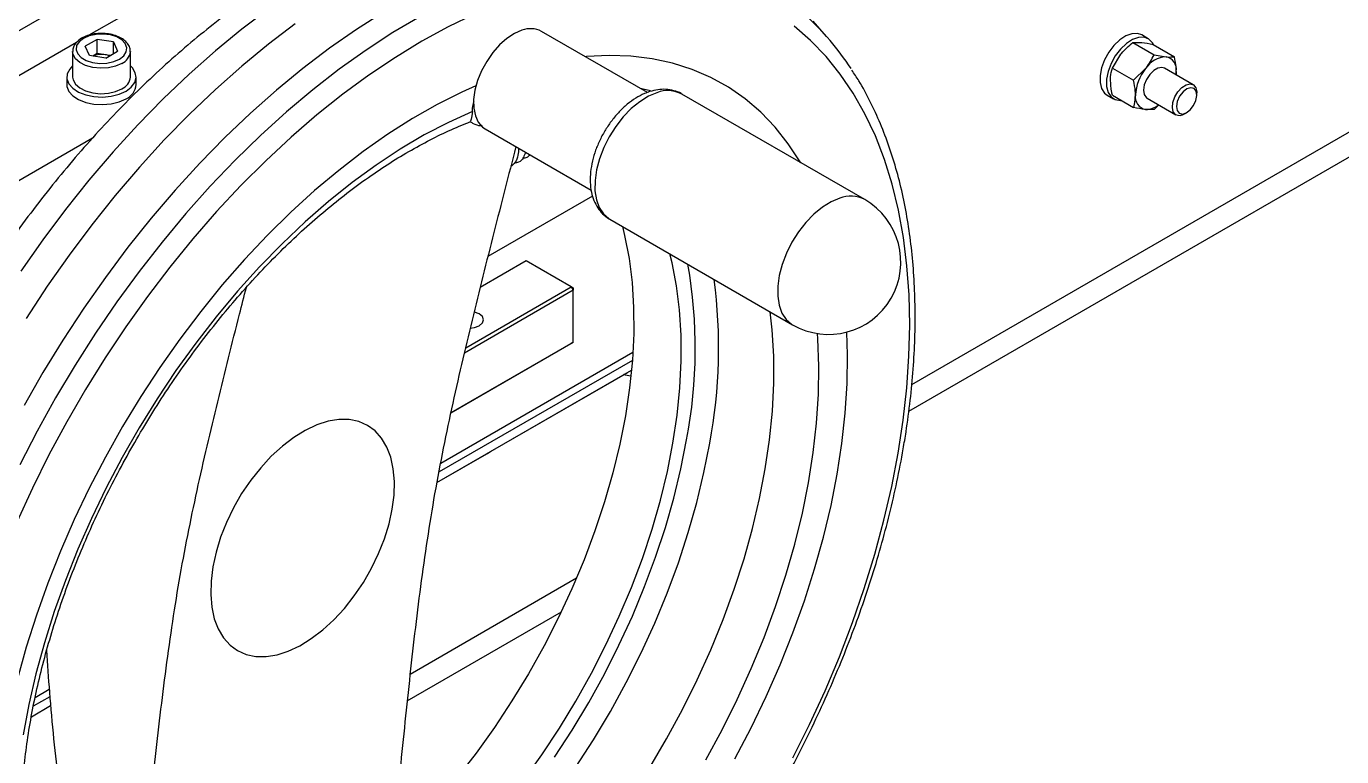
# Model space of a CAD drawing. Header units: metres. Extents: x 0 to 21025, y 0 to 14850.
# Drawn here: x 12759.1 to 12986.8, y 4372.4 to 4498.8 of the extents above; entities that cross this region are included whole.
import ezdxf

# ---------------------------------------------------------------- set-up
doc = ezdxf.new("R2010")
doc.units = ezdxf.units.M
doc.header["$LTSCALE"] = 25
doc.layers.add('SL4', color=4, linetype='Continuous')

msp = doc.modelspace()

# ---------------------------------------------------------------- linework, layer by layer
at = {"layer": 'SL4'}
for p, q in [((12912.383, 4436.792), (13270.748, 4643.671)), ((12911.876, 4432.181), (13270.748, 4639.354)), ((12848.877, 4550.579), (12679.229, 4452.643)), ((12831.397, 4532.711), (12769.927, 4497.225)), ((12897.634, 4497.025), (12895.309, 4499.651)), ((12767.757, 4495.972), (12706.287, 4460.486)), ((12771.344, 4496.511), (12769.294, 4495.328)), ((12774.143, 4496.078), (12771.344, 4496.511)), ((12771.344, 4494.061), (12771.344, 4496.511)), ((12774.143, 4496.078), (12774.893, 4494.462)), ((12774.143, 4494.028), (12774.143, 4496.078)), ((12866.61, 4487.321), (12848.275, 4497.905)), ((12950.649, 4495.956), (12952.101, 4495.981)), ((12950.649, 4495.956), (12954.331, 4493.831)), ((12953.333, 4496.621), (12952.201, 4497.274)), ((12767.094, 4494.405), (12767.094, 4489.995)), ((12770.044, 4493.711), (12769.294, 4495.328)), ((12772.844, 4493.278), (12770.044, 4493.711)), ((12771.344, 4494.061), (12770.591, 4493.627)), ((12772.743, 4493.845), (12771.344, 4494.061)), ((12773.596, 4493.713), (12772.743, 4493.845)), ((12772.844, 4493.278), (12774.893, 4494.462)), ((12777.094, 4494.405), (12777.092, 4494.331)), ((12777.094, 4489.995), (12777.094, 4494.405)), ((12947.113, 4491.558), (12948.565, 4493.94)), ((12954.184, 4495.64), (12957.866, 4493.515)), ((12954.331, 4493.831), (12956.414, 4493.491)), ((12947.113, 4491.558), (12950.795, 4489.433)), ((12950.795, 4489.433), (12952.879, 4491.45)), ((12961.121, 4488.661), (12956.146, 4491.533)), ((12766.094, 4489.995), (12766.094, 4488.689)), ((12778.094, 4488.689), (12778.094, 4489.995)), ((12958.118, 4490.394), (12958.182, 4490.975)), ((12904.239, 4468.774), (12872.595, 4487.041)), ((12946.202, 4486.881), (12947.333, 4486.228)), ((12947.113, 4486.844), (12950.795, 4484.719)), ((12961.742, 4486.879), (12961.742, 4487.287)), ((12954.331, 4484.402), (12952.879, 4484.378)), ((12953.147, 4486.336), (12958.121, 4483.465)), ((12955.148, 4485.181), (12954.331, 4484.402)), ((12959.621, 4483.613), (12959.975, 4483.817)), ((12838.526, 4481.017), (12856.877, 4470.424)), ((12770.557, 4479.44), (12676.977, 4425.417)), ((12857.124, 4469.388), (12838.993, 4458.921)), ((12860.096, 4465.39), (12891.74, 4447.122)), ((12845.633, 4458.183), (12837.665, 4453.583)), ((12853.411, 4453.693), (12845.633, 4458.183)), ((12853.765, 4453.081), (12834.929, 4442.207)), ((12835.148, 4443.15), (12853.411, 4453.693)), ((12853.411, 4453.693), (12853.765, 4453.081)), ((12853.765, 4453.489), (12853.411, 4453.693)), ((12853.765, 4453.489), (12853.765, 4453.081)), ((12853.765, 4444.099), (12853.765, 4453.081)), ((12832.551, 4431.853), (12853.765, 4444.099)), ((12853.411, 4443.895), (12832.551, 4431.852)), ((12853.765, 4444.099), (12853.411, 4443.895)), ((12864.103, 4442.311), (12830.828, 4423.102)), ((12830.181, 4419.819), (12863.868, 4439.266)), ((12864.011, 4440.958), (12830.539, 4421.635)), ((12839.44, 4425.16), (12863.209, 4438.881)), ((12830.18, 4419.814), (12838.807, 4424.794)), ((12825.534, 4386.655), (12854.358, 4403.294)), ((12825.029, 4382.046), (12851.713, 4397.45)), ((12763.143, 4382.728), (12760.282, 4381.076)), ((12763.042, 4383.97), (12760.606, 4382.564)), ((12759.963, 4379.279), (12763.283, 4381.195)), ((12759.964, 4379.283), (12763.283, 4381.199))]:
    msp.add_line(p, q, dxfattribs=at)
at = {"layer": 'SL4', "flags": 128}
for points in [[(12836.705, 4500.873), (12832.137, 4498.675), (12827.555, 4496.183), (12822.973, 4493.403), (12818.404, 4490.345), (12813.862, 4487.018), (12809.359, 4483.43), (12804.909, 4479.593), (12800.525, 4475.517), (12796.22, 4471.216), (12792.006, 4466.7), (12787.896, 4461.984), (12783.902, 4457.082), (12780.036, 4452.007), (12776.308, 4446.775), (12772.731, 4441.401), (12769.314, 4435.901), (12766.067, 4430.29), (12763, 4424.587), (12760.122, 4418.806), (12757.442, 4412.965)], [(12827.208, 4500.428), (12822.547, 4497.684), (12817.895, 4494.657), (12813.265, 4491.355), (12808.671, 4487.787), (12804.126, 4483.964), (12799.644, 4479.898), (12795.237, 4475.599), (12790.918, 4471.08), (12786.699, 4466.355), (12782.593, 4461.436), (12778.611, 4456.338), (12774.765, 4451.076), (12771.066, 4445.664), (12767.524, 4440.119), (12764.15, 4434.457), (12760.954, 4428.693), (12757.945, 4422.844)], [(12801.066, 4501.815), (12796.416, 4498.296), (12791.811, 4494.518), (12787.265, 4490.492), (12782.789, 4486.229), (12778.397, 4481.742), (12774.101, 4477.044), (12769.913, 4472.147), (12765.846, 4467.066), (12761.911, 4461.814), (12758.118, 4456.408)], [(12820.885, 4501.144), (12816.225, 4498.196), (12811.584, 4494.974), (12806.975, 4491.485), (12802.41, 4487.74), (12797.903, 4483.749), (12793.466, 4479.523), (12789.113, 4475.076), (12784.854, 4470.418), (12780.703, 4465.564), (12776.671, 4460.527), (12772.77, 4455.322), (12769.011, 4449.962), (12765.403, 4444.464), (12761.959, 4438.844), (12758.686, 4433.115)], [(12805.63, 4499.181), (12800.98, 4495.661), (12796.375, 4491.883), (12791.828, 4487.857), (12787.352, 4483.595), (12782.96, 4479.108), (12778.664, 4474.409), (12774.477, 4469.513), (12770.41, 4464.431), (12766.474, 4459.18), (12762.681, 4453.774), (12759.042, 4448.227)], [(12844.894, 4498.096), (12843.594, 4497.531), (12842.286, 4496.675), (12841.018, 4495.557), (12839.837, 4494.22), (12838.784, 4492.71), (12837.899, 4491.083), (12837.212, 4489.398), (12836.749, 4487.714), (12836.526, 4486.094), (12836.551, 4484.596), (12836.825, 4483.273), (12837.335, 4482.174), (12838.066, 4481.339), (12838.526, 4481.017)], [(12910.026, 4424.886), (12910.898, 4430.586), (12911.525, 4436.191), (12911.905, 4441.685), (12912.037, 4447.052), (12911.921, 4452.276), (12911.557, 4457.342), (12910.946, 4462.235), (12910.09, 4466.941), (12908.992, 4471.445), (12907.655, 4475.736), (12906.082, 4479.799), (12904.278, 4483.623), (12902.248, 4487.198), (12900, 4490.512), (12897.538, 4493.555), (12894.871, 4496.32), (12892.005, 4498.797)], [(12775.205, 4493.098), (12775.956, 4493.677), (12776.393, 4494.355), (12776.483, 4495.076), (12776.216, 4495.782), (12775.616, 4496.417), (12774.731, 4496.928), (12773.631, 4497.274), (12772.408, 4497.428), (12771.158, 4497.377), (12769.985, 4497.124), (12768.982, 4496.691), (12768.232, 4496.112), (12767.794, 4495.435), (12767.705, 4494.713), (12767.971, 4494.007), (12768.571, 4493.372), (12769.457, 4492.861), (12770.556, 4492.515), (12771.78, 4492.361), (12773.029, 4492.413), (12774.202, 4492.665), (12775.205, 4493.098)], [(12952.201, 4497.274), (12951.475, 4497.527), (12950.513, 4497.494), (12949.468, 4497.121), (12948.407, 4496.431), (12947.395, 4495.468), (12946.497, 4494.291), (12945.769, 4492.976), (12945.257, 4491.604), (12944.992, 4490.262), (12944.992, 4489.034), (12945.257, 4487.997), (12945.769, 4487.216), (12946.202, 4486.881)], [(12954.228, 4495.615), (12954.051, 4495.931), (12953.426, 4496.564), (12952.606, 4496.873), (12951.644, 4496.841), (12950.599, 4496.468), (12949.538, 4495.778), (12948.527, 4494.815), (12947.629, 4493.638), (12946.901, 4492.323), (12946.388, 4490.951), (12946.124, 4489.609), (12946.124, 4488.381), (12946.388, 4487.344), (12946.901, 4486.563), (12947.629, 4486.088), (12948.527, 4485.949), (12948.652, 4485.956)], [(12775.629, 4492.364), (12774.544, 4491.889), (12773.278, 4491.6), (12771.923, 4491.52), (12770.581, 4491.653), (12769.351, 4491.991), (12768.325, 4492.508), (12767.578, 4493.165), (12767.166, 4493.914), (12767.094, 4494.417)], [(12893.181, 4475.157), (12893.082, 4475.323), (12891.009, 4478.462), (12888.722, 4481.331), (12886.228, 4483.92), (12883.536, 4486.221), (12880.655, 4488.226), (12877.594, 4489.928), (12874.364, 4491.321), (12870.976, 4492.401), (12867.441, 4493.164), (12863.77, 4493.607), (12859.978, 4493.73), (12856.075, 4493.531), (12855.884, 4493.513)], [(12767.094, 4491.91), (12766.587, 4491.371), (12766.168, 4490.537), (12766.12, 4489.669), (12766.448, 4488.822), (12767.131, 4488.048), (12768.126, 4487.397), (12769.37, 4486.909), (12770.785, 4486.615), (12772.282, 4486.533), (12773.768, 4486.669), (12775.148, 4487.014), (12776.336, 4487.546)], [(12776.336, 4487.546), (12777.258, 4488.232), (12777.855, 4489.029), (12778.091, 4489.887), (12777.949, 4490.751), (12777.44, 4491.568), (12777.094, 4491.91)], [(12956.146, 4491.533), (12955.707, 4491.668), (12955.015, 4491.559), (12954.278, 4491.134), (12953.586, 4490.444), (12953.021, 4489.571), (12952.653, 4488.621), (12952.525, 4487.71), (12952.653, 4486.946), (12953.021, 4486.422), (12953.147, 4486.336)], [(12767.094, 4489.995), (12767.166, 4489.505), (12767.578, 4488.756), (12768.325, 4488.098), (12769.351, 4487.582), (12770.581, 4487.244), (12771.923, 4487.111), (12773.278, 4487.191), (12774.544, 4487.479), (12775.629, 4487.954)], [(12958.182, 4490.975), (12958.152, 4490.425), (12958.146, 4490.378)], [(12836.923, 4488.45), (12834.511, 4487.373), (12830.232, 4485.236), (12825.943, 4482.806), (12821.66, 4480.091), (12817.396, 4477.101), (12813.165, 4473.845), (12808.983, 4470.335), (12804.862, 4466.583), (12800.818, 4462.601), (12796.863, 4458.402), (12793.011, 4454), (12789.276, 4449.411), (12785.668, 4444.65), (12782.202, 4439.733), (12778.888, 4434.677), (12775.737, 4429.498), (12772.76, 4424.215), (12769.968, 4418.844), (12767.369, 4413.404), (12764.973, 4407.913), (12762.787, 4402.391), (12760.819, 4396.854), (12759.076, 4391.323), (12757.562, 4385.816)], [(12766.094, 4488.689), (12766.12, 4488.363), (12766.448, 4487.516), (12767.131, 4486.742), (12768.126, 4486.091), (12769.37, 4485.603), (12770.785, 4485.309), (12772.282, 4485.227), (12773.768, 4485.363), (12775.148, 4485.707), (12776.336, 4486.24)], [(12868.261, 4487.285), (12866.775, 4486.658), (12865.277, 4485.73), (12863.81, 4484.529), (12862.415, 4483.088), (12861.134, 4481.45), (12860.003, 4479.661), (12859.054, 4477.773), (12858.314, 4475.84), (12857.806, 4473.918), (12857.544, 4472.062), (12857.535, 4470.325), (12857.779, 4468.758), (12858.27, 4467.406), (12858.993, 4466.307), (12859.927, 4465.493), (12860.096, 4465.39)], [(12867.121, 4487.622), (12865.875, 4487.906), (12865.446, 4487.993)], [(12958.068, 4483.498), (12957.667, 4483.981), (12957.502, 4484.715), (12957.593, 4485.611), (12957.928, 4486.562), (12958.468, 4487.453), (12959.146, 4488.176), (12959.882, 4488.645), (12960.586, 4488.801), (12961.174, 4488.628), (12961.575, 4488.145), (12961.739, 4487.411), (12961.742, 4487.287)], [(12958.68, 4483.721), (12959.239, 4483.578), (12959.91, 4483.782), (12960.591, 4484.302), (12961.178, 4485.059), (12961.582, 4485.938), (12961.741, 4486.805), (12961.631, 4487.527), (12961.269, 4487.996), (12960.71, 4488.139), (12960.038, 4487.936), (12959.358, 4487.415), (12958.771, 4486.658), (12958.367, 4485.78), (12958.208, 4484.913), (12958.318, 4484.19), (12958.68, 4483.721)], [(12836.317, 4484.023), (12832.16, 4482.149), (12827.984, 4479.975), (12823.803, 4477.508), (12819.632, 4474.757), (12815.486, 4471.732), (12811.381, 4468.445), (12807.331, 4464.906), (12803.351, 4461.13), (12799.454, 4457.128), (12795.656, 4452.917), (12791.969, 4448.51), (12788.407, 4443.924), (12784.984, 4439.176), (12781.71, 4434.282), (12778.599, 4429.26), (12775.66, 4424.128), (12772.906, 4418.905), (12770.345, 4413.61), (12767.987, 4408.261), (12765.841, 4402.878), (12763.914, 4397.48), (12762.213, 4392.087), (12760.745, 4386.719), (12759.514, 4381.393), (12758.525, 4376.131)], [(12899.904, 4469.018), (12898.419, 4468.391), (12896.92, 4467.463), (12895.453, 4466.262), (12894.058, 4464.821), (12892.777, 4463.183), (12891.646, 4461.394), (12890.697, 4459.506), (12889.957, 4457.573), (12889.449, 4455.651), (12889.187, 4453.795), (12889.178, 4452.058), (12889.422, 4450.491), (12889.913, 4449.139), (12890.636, 4448.04), (12891.57, 4447.226), (12891.74, 4447.122)], [(12862.28, 4464.129), (12862.663, 4462.563), (12863.428, 4458.588), (12863.947, 4454.425), (12864.218, 4450.088), (12864.24, 4445.597), (12864.012, 4440.97), (12863.536, 4436.225), (12862.813, 4431.382), (12861.846, 4426.461), (12860.64, 4421.482), (12859.199, 4416.465), (12857.53, 4411.432), (12855.638, 4406.401), (12853.532, 4401.395), (12851.221, 4396.433), (12848.714, 4391.536), (12846.02, 4386.724), (12843.152, 4382.017), (12840.121, 4377.434), (12836.939, 4372.993), (12833.619, 4368.713)], [(12845.157, 4368.249), (12848.339, 4372.689), (12851.37, 4377.273), (12854.239, 4381.98), (12856.932, 4386.792), (12859.439, 4391.689), (12861.751, 4396.651), (12863.857, 4401.657), (12865.748, 4406.687), (12867.418, 4411.721), (12868.859, 4416.738), (12870.065, 4421.717), (12871.031, 4426.638), (12871.754, 4431.481), (12872.23, 4436.225), (12872.458, 4440.853), (12872.436, 4445.344), (12872.166, 4449.68), (12871.646, 4453.844), (12870.881, 4457.818), (12870.498, 4459.385)], [(12837.501, 4446.958), (12838.043, 4447.426), (12838.233, 4447.978), (12838.043, 4448.531), (12837.501, 4448.999), (12836.69, 4449.312), (12836.607, 4449.331)], [(12867.009, 4370.51), (12869.932, 4375.471), (12872.675, 4380.53), (12875.227, 4385.667), (12877.578, 4390.863), (12879.719, 4396.099), (12881.643, 4401.354), (12883.341, 4406.608), (12884.808, 4411.841), (12886.037, 4417.033), (12887.024, 4422.165), (12887.765, 4427.217), (12888.258, 4432.169), (12888.501, 4437.003), (12888.492, 4441.7), (12888.231, 4446.242), (12887.897, 4449.34)], [(12835.936, 4446.54), (12836.69, 4446.645), (12837.501, 4446.958)], [(12881.754, 4371.974), (12884.566, 4377.337), (12887.185, 4382.77), (12889.603, 4388.256), (12891.81, 4393.777), (12893.801, 4399.312), (12895.568, 4404.845), (12897.105, 4410.356), (12898.407, 4415.826), (12899.47, 4421.237), (12900.29, 4426.572), (12900.864, 4431.811), (12901.191, 4436.938), (12901.269, 4441.934), (12901.151, 4445.854)], [(12876.739, 4371.803), (12879.553, 4376.999), (12882.178, 4382.273), (12884.602, 4387.607), (12886.817, 4392.981), (12888.815, 4398.376), (12890.589, 4403.773), (12892.133, 4409.151), (12893.441, 4414.493), (12894.509, 4419.778), (12895.332, 4424.987), (12895.907, 4430.101), (12896.233, 4435.103), (12896.308, 4439.974), (12896.131, 4444.697), (12896.068, 4445.597)], [(12863.209, 4438.881), (12863.209, 4438.881), (12863.3, 4438.938)], [(12822.432, 4415.191), (12822.741, 4417.649), (12822.801, 4419.99), (12822.61, 4422.176), (12822.172, 4424.173), (12821.492, 4425.951), (12820.582, 4427.48), (12819.457, 4428.736), (12818.133, 4429.701), (12816.633, 4430.358), (12814.978, 4430.697), (12813.197, 4430.713), (12811.316, 4430.405), (12809.365, 4429.779), (12807.376, 4428.844), (12805.379, 4427.616), (12803.406, 4426.112), (12801.488, 4424.358), (12799.656, 4422.381), (12797.938, 4420.212), (12796.361, 4417.885), (12794.95, 4415.436), (12793.728, 4412.906), (12792.713, 4410.332), (12791.923, 4407.757), (12791.368, 4405.22), (12791.058, 4402.762), (12790.999, 4400.422), (12791.19, 4398.235), (12791.628, 4396.238), (12792.308, 4394.46), (12793.218, 4392.931), (12794.343, 4391.675), (12795.667, 4390.71), (12797.167, 4390.053), (12798.822, 4389.714), (12800.603, 4389.698), (12802.484, 4390.006), (12804.434, 4390.632), (12806.424, 4391.567), (12808.421, 4392.795), (12810.394, 4394.299), (12812.311, 4396.053), (12814.144, 4398.03), (12815.862, 4400.199), (12817.439, 4402.527), (12818.85, 4404.975), (12820.072, 4407.505), (12821.086, 4410.079), (12821.877, 4412.654), (12822.432, 4415.191)], [(12850.515, 4372.249), (12853.567, 4376.936), (12856.454, 4381.743), (12859.165, 4386.651), (12861.689, 4391.642), (12864.015, 4396.694), (12866.136, 4401.789), (12868.041, 4406.905), (12869.725, 4412.024), (12871.179, 4417.125), (12872.399, 4422.187), (12873.38, 4427.191)], [(12854.162, 4370.457), (12857.264, 4375.26), (12860.198, 4380.183), (12862.952, 4385.206), (12865.516, 4390.31), (12867.88, 4395.476), (12870.035, 4400.684), (12871.972, 4405.913), (12873.684, 4411.143), (12875.165, 4416.355), (12876.408, 4421.527), (12877.409, 4426.639)], [(12891.812, 4372.149), (12894.69, 4377.93), (12897.37, 4383.77), (12899.846, 4389.654), (12902.109, 4395.563), (12904.152, 4401.481), (12905.971, 4407.389), (12907.559, 4413.271), (12908.912, 4419.109), (12910.026, 4424.886)]]:
    msp.add_lwpolyline(points, dxfattribs=at)
at = {"layer": 'SL4'}
for centre, radius, start, end in [((12863.206, 4466.431), 46.056, 32.92322, 48.04349), ((12846.372, 4494.234), 4.135, 62.60343, 110.94375), ((12772.091, 4489.898), 4.001, 80.60996, 111.44528), ((12772.216, 4490.306), 3.578, 69.17665, 81.51923), ((12774.594, 4494.661), 2.52, 294.26107, 352.47303), ((12958.777, 4486.54), 7.674, 140.22793, 177.36071), ((12956.687, 4488.935), 4.564, 93.42954, 146.56509), ((12956.012, 4491.329), 2.199, 350.74812, 79.45322), ((12774.614, 4490.229), 2.491, 294.06265, 354.61721), ((12775.213, 4488.901), 2.888, 292.88644, 355.79342), ((12870.162, 4482.438), 5.207, 62.1365, 111.41069), ((12953.281, 4486.54), 2.199, 170.74812, 259.45322), ((12952.89, 4487.949), 3.571, 269.8151, 309.1966), ((12958.745, 4484.894), 1.552, 244.13263, 304.37603), ((12897.989, 4457.948), 12.5, 240.00269, 60.00269), ((12901.805, 4464.171), 5.207, 62.1365, 111.41069), ((12791.745, 4443.053), 83.162, 349.00442, 10.05889), ((12788.285, 4443.244), 90.658, 349.44618, 7.41761)]:
    msp.add_arc(centre, radius, start, end, dxfattribs=at)
for points, knots in [([(12874.79, 4515.302), (12874.173, 4515.665), (12872.427, 4516.692), (12869.386, 4518.079), (12865.695, 4519.479), (12861.869, 4520.579), (12857.925, 4521.396), (12853.865, 4521.921), (12849.699, 4522.154), (12845.433, 4522.09), (12841.078, 4521.729), (12836.644, 4521.069), (12832.144, 4520.108), (12827.59, 4518.85), (12822.997, 4517.296), (12818.379, 4515.452), (12813.749, 4513.325), (12809.122, 4510.92), (12804.511, 4508.247), (12799.927, 4505.316), (12795.383, 4502.134), (12790.89, 4498.713), (12786.457, 4495.063), (12782.097, 4491.193), (12777.817, 4487.115), (12773.627, 4482.839), (12769.538, 4478.376), (12765.557, 4473.739), (12761.695, 4468.937), (12757.959, 4463.985), (12754.359, 4458.892), (12750.902, 4453.673), (12747.597, 4448.34), (12744.451, 4442.906), (12741.473, 4437.383), (12738.669, 4431.786), (12736.046, 4426.126), (12733.611, 4420.419), (12731.371, 4414.677), (12729.33, 4408.914), (12727.495, 4403.142), (12725.871, 4397.377), (12724.463, 4391.63), (12723.275, 4385.915), (12722.313, 4380.246), (12721.579, 4374.635), (12721.078, 4369.097), (12720.813, 4363.643), (12720.787, 4358.288), (12721.003, 4353.046), (12721.463, 4347.93), (12722.169, 4342.956), (12723.12, 4338.14), (12724.317, 4333.495), (12725.756, 4329.039), (12727.434, 4324.788), (12729.344, 4320.754), (12731.48, 4316.954), (12733.832, 4313.399), (12736.389, 4310.098), (12739.141, 4307.062), (12742.074, 4304.29), (12745.19, 4301.809), (12747.762, 4300.007), (12749.345, 4299.13), (12749.778, 4298.891)], [0, 0, 0, 0, 0.0083248, 0.0235224, 0.0387269, 0.0539751, 0.0693009, 0.0847324, 0.1002907, 0.1159882, 0.1318286, 0.1478066, 0.16391, 0.1801213, 0.1964198, 0.2127847, 0.2291959, 0.2456364, 0.2620916, 0.2785492, 0.2950002, 0.3114399, 0.3278652, 0.3442746, 0.3606677, 0.3770449, 0.3934072, 0.4097561, 0.4260932, 0.4424205, 0.4587398, 0.4750534, 0.4913634, 0.5076719, 0.5239811, 0.5402927, 0.5566087, 0.5729314, 0.5892631, 0.6056058, 0.6219618, 0.6383331, 0.6547215, 0.6711287, 0.6875558, 0.7040035, 0.7204718, 0.7369594, 0.7534637, 0.76998, 0.7864999, 0.8030107, 0.8194978, 0.8359431, 0.8523253, 0.8686214, 0.8848084, 0.9008659, 0.9167787, 0.9325396, 0.9481507, 0.963624, 0.9789806, 0.9942493, 1, 1, 1, 1]), ([(12777.049, 4494.313), (12777.065, 4494.435), (12777.114, 4494.825), (12776.852, 4495.469), (12776.327, 4496.162), (12775.535, 4496.747), (12774.522, 4497.198), (12773.342, 4497.482), (12772.082, 4497.577), (12770.822, 4497.478), (12769.637, 4497.189), (12768.6, 4496.72), (12767.797, 4496.106), (12767.301, 4495.392), (12767.073, 4494.808), (12767.115, 4494.486), (12767.123, 4494.422)], [0, 0, 0, 0, 0.0336873, 0.1080028, 0.1825027, 0.2607701, 0.3421179, 0.4240612, 0.5057862, 0.5875031, 0.669539, 0.7522791, 0.8360756, 0.9106892, 0.9820202, 1, 1, 1, 1]), ([(12948.565, 4493.94), (12948.607, 4493.992), (12949.209, 4494.732), (12949.955, 4495.366), (12950.649, 4495.956)], [0, 0, 0, 0, 0.0702006, 1, 1, 1, 1]), ([(12952.101, 4495.981), (12952.143, 4495.977), (12952.744, 4495.921), (12953.491, 4495.775), (12954.184, 4495.64)], [0, 0, 0, 0, 0.0702006, 1, 1, 1, 1]), ([(12952.879, 4491.45), (12952.92, 4491.502), (12953.513, 4492.247), (12953.937, 4493.068), (12954.331, 4493.831)], [0, 0, 0, 0, 0.0702006, 1, 1, 1, 1]), ([(12956.414, 4493.491), (12956.456, 4493.487), (12957.048, 4493.436), (12957.472, 4493.477), (12957.866, 4493.515)], [0, 0, 0, 0, 0.0702006, 1, 1, 1, 1]), ([(12958.182, 4490.975), (12958.177, 4491.192), (12958.16, 4492), (12957.99, 4492.875), (12957.866, 4493.515)], [0, 0, 0, 0, 0.2686336, 1, 1, 1, 1]), ([(12946.797, 4489.383), (12946.802, 4489.595), (12946.82, 4490.383), (12946.989, 4491.062), (12947.113, 4491.558)], [0, 0, 0, 0, 0.2686336, 1, 1, 1, 1]), ([(12910.917, 4425.647), (12911.079, 4426.62), (12911.55, 4429.441), (12912.16, 4434.054), (12912.67, 4439.447), (12912.951, 4444.74), (12913.004, 4449.921), (12912.829, 4454.977), (12912.424, 4459.893), (12911.79, 4464.658), (12910.928, 4469.258), (12909.839, 4473.68), (12908.525, 4477.912), (12906.992, 4481.944), (12905.233, 4485.751), (12903.579, 4488.849), (12902.429, 4490.582), (12902.015, 4491.205)], [0, 0, 0, 0, 0.037429, 0.1084375, 0.1794767, 0.2505427, 0.321633, 0.3927431, 0.4638654, 0.5349855, 0.6060855, 0.6771432, 0.7481312, 0.8190164, 0.8897622, 0.9603309, 1, 1, 1, 1]), ([(12947.113, 4486.844), (12947.066, 4487.069), (12946.881, 4487.945), (12946.833, 4488.77), (12946.797, 4489.383)], [0, 0, 0, 0, 0.2575513, 1, 1, 1, 1]), ([(12951.111, 4486.893), (12951.106, 4487.11), (12951.089, 4487.918), (12950.919, 4488.793), (12950.795, 4489.433)], [0, 0, 0, 0, 0.2686336, 1, 1, 1, 1]), ([(12867, 4487.468), (12866.701, 4487.362), (12865.885, 4487.072), (12864.581, 4486.368), (12863.117, 4485.309), (12861.733, 4484.014), (12860.464, 4482.527), (12859.338, 4480.888), (12858.381, 4479.138), (12857.614, 4477.315), (12857.058, 4475.456), (12856.734, 4473.597), (12856.664, 4471.773), (12856.864, 4470.094), (12857.314, 4468.611), (12857.966, 4467.351), (12858.859, 4466.285), (12859.635, 4465.602), (12860.153, 4465.376), (12860.233, 4465.341)], [0, 0, 0, 0, 0.0371015, 0.1013104, 0.1663832, 0.2318055, 0.2969966, 0.3619519, 0.4268498, 0.4919165, 0.5573585, 0.6234522, 0.690409, 0.7581646, 0.8179855, 0.8751502, 0.930169, 0.9892831, 1, 1, 1, 1]), ([(12872.612, 4487.009), (12872.56, 4487.046), (12872.136, 4487.354), (12871.185, 4487.666), (12869.829, 4487.903), (12868.413, 4487.849), (12867.475, 4487.596), (12867, 4487.468)], [0, 0, 0, 0, 0.0336484, 0.2738028, 0.5113239, 0.7526079, 1, 1, 1, 1]), ([(12950.795, 4484.719), (12950.843, 4484.889), (12951.028, 4485.55), (12951.075, 4486.321), (12951.111, 4486.893)], [0, 0, 0, 0, 0.2575513, 1, 1, 1, 1]), ([(12836.317, 4484.023), (12836.323, 4484.402), (12836.332, 4484.943), (12836.557, 4485.59), (12836.624, 4485.784)], [0, 0, 0, 0, 0.7003525, 1, 1, 1, 1]), ([(12952.879, 4484.378), (12952.836, 4484.382), (12952.235, 4484.438), (12951.489, 4484.583), (12950.795, 4484.719)], [0, 0, 0, 0, 0.0702006, 1, 1, 1, 1]), ([(12773.058, 4322.354), (12772.508, 4322.763), (12771.179, 4323.752), (12769.26, 4325.633), (12767.286, 4327.938), (12765.502, 4330.492), (12763.905, 4333.271), (12762.497, 4336.271), (12761.281, 4339.482), (12760.258, 4342.897), (12759.431, 4346.507), (12758.804, 4350.305), (12758.381, 4354.279), (12758.165, 4358.417), (12758.158, 4362.706), (12758.362, 4367.131), (12758.778, 4371.679), (12759.408, 4376.332), (12760.249, 4381.076), (12761.301, 4385.894), (12762.561, 4390.768), (12764.026, 4395.681), (12765.691, 4400.616), (12767.551, 4405.555), (12769.601, 4410.481), (12771.833, 4415.377), (12774.24, 4420.224), (12776.814, 4425.007), (12779.547, 4429.707), (12782.428, 4434.31), (12785.447, 4438.797), (12788.593, 4443.155), (12791.856, 4447.367), (12795.222, 4451.42), (12798.681, 4455.299), (12802.219, 4458.991), (12805.823, 4462.483), (12809.479, 4465.765), (12813.174, 4468.825), (12816.894, 4471.654), (12820.624, 4474.244), (12824.35, 4476.585), (12828.06, 4478.677), (12831.733, 4480.492), (12834.349, 4481.656), (12835.724, 4482.165), (12835.908, 4482.233)], [0, 0, 0, 0, 0.0176369, 0.0425853, 0.0672298, 0.0915198, 0.1154725, 0.1391414, 0.1625907, 0.1858809, 0.2090631, 0.2321775, 0.2552547, 0.2783169, 0.3013774, 0.3244457, 0.3475297, 0.3706338, 0.3937602, 0.4169095, 0.4400811, 0.4632736, 0.486485, 0.5097129, 0.5329548, 0.556208, 0.5794697, 0.602737, 0.626007, 0.6492768, 0.6725425, 0.6958012, 0.71905, 0.742286, 0.7655064, 0.7887083, 0.8118892, 0.8350467, 0.8581787, 0.881284, 0.904362, 0.9274136, 0.9504415, 0.9734508, 0.9964502, 1, 1, 1, 1]), ([(12836.317, 4484.023), (12836.264, 4483.53), (12836.183, 4482.788), (12835.938, 4482.316), (12835.915, 4482.267), (12835.903, 4482.243)], [0, 0, 0, 0, 0.4981963, 0.7484899, 1, 1, 1, 1]), ([(12835.967, 4482.253), (12836.128, 4482.151), (12836.654, 4481.816), (12837.395, 4481.589), (12837.955, 4481.558), (12838.083, 4481.551)], [0, 0, 0, 0, 0.25283044, 0.82908733, 1, 1, 1, 1]), ([(12843.845, 4477.947), (12842.567, 4472.997), (12839.992, 4463.014), (12836.219, 4447.925), (12832.61, 4432.608), (12829.474, 4416.96), (12827.116, 4400.861), (12825.251, 4384.534), (12823.582, 4368.132), (12822.54, 4357.167), (12822.019, 4351.685)], [0, 0, 0, 0, 0.1230869, 0.2482185, 0.3734366, 0.4989315, 0.6244438, 0.7496868, 0.8748423, 1, 1, 1, 1]), ([(12844.293, 4477.688), (12844.281, 4477.275), (12844.253, 4476.325), (12843.806, 4475.176), (12843.231, 4474.707), (12842.955, 4474.482)], [0, 0, 0, 0, 0.2859505, 0.6572002, 1, 1, 1, 1]), ([(12845.501, 4476.991), (12845.395, 4476.665), (12845.148, 4475.906), (12844.497, 4475.191), (12843.846, 4475.136), (12843.6, 4475.116)], [0, 0, 0, 0, 0.3191083, 0.7417849, 1, 1, 1, 1]), ([(12846.241, 4476.564), (12846.086, 4476.362), (12845.78, 4475.964), (12845.268, 4475.943), (12845.014, 4475.932)], [0, 0, 0, 0, 0.5049625, 1, 1, 1, 1]), ([(12777.978, 4337.549), (12778.499, 4343.03), (12779.54, 4353.993), (12781.209, 4370.392), (12783.074, 4386.716), (12785.431, 4402.814), (12788.565, 4418.464), (12792.179, 4433.781), (12795.085, 4445.45), (12796.776, 4452.023), (12797.172, 4453.56)], [0, 0, 0, 0, 0.1367446, 0.2734852, 0.4103205, 0.5474581, 0.6846148, 0.8214771, 0.9582439, 1, 1, 1, 1]), ([(12863.696, 4438.225), (12863.685, 4438.226), (12863.28, 4438.278), (12862.91, 4438.391), (12862.549, 4438.5)], [0, 0, 0, 0, 0.027164, 1, 1, 1, 1]), ([(12784.291, 4287.323), (12784.604, 4287.297), (12786.227, 4287.165), (12789.256, 4287.214), (12793.372, 4287.483), (12797.579, 4288.067), (12801.857, 4288.937), (12806.196, 4290.097), (12810.583, 4291.542), (12815.006, 4293.27), (12819.453, 4295.274), (12823.913, 4297.549), (12828.373, 4300.088), (12832.822, 4302.884), (12837.248, 4305.93), (12841.64, 4309.216), (12845.988, 4312.734), (12850.281, 4316.474), (12854.507, 4320.427), (12858.657, 4324.583), (12862.721, 4328.93), (12866.687, 4333.457), (12870.547, 4338.153), (12874.29, 4343.006), (12877.907, 4348.003), (12881.39, 4353.131), (12884.729, 4358.378), (12887.917, 4363.73), (12890.944, 4369.173), (12893.804, 4374.695), (12896.488, 4380.28), (12898.991, 4385.914), (12901.306, 4391.584), (12903.426, 4397.276), (12905.346, 4402.974), (12907.063, 4408.665), (12908.565, 4414.333), (12909.878, 4420.006), (12910.568, 4423.754), (12910.917, 4425.647)], [0, 0, 0, 0, 0.0065306, 0.0337662, 0.0610933, 0.0885046, 0.1159886, 0.1435319, 0.1711208, 0.1987426, 0.2263861, 0.2540422, 0.2817039, 0.3093646, 0.3370207, 0.36467, 0.3923113, 0.4199439, 0.4475678, 0.4751832, 0.5027906, 0.5303909, 0.5579848, 0.5855733, 0.6131574, 0.6407382, 0.6683167, 0.6958939, 0.7234711, 0.751049, 0.7786286, 0.8062111, 0.8337974, 0.8613888, 0.8889862, 0.9165908, 0.9442034, 0.9718251, 1, 1, 1, 1]), ([(12838.807, 4424.794), (12838.923, 4424.848), (12839.153, 4424.955), (12839.345, 4425.092), (12839.44, 4425.16)], [0, 0, 0, 0, 0.5026014, 1, 1, 1, 1]), ([(12762.596, 4390.777), (12762.741, 4388.358), (12763.047, 4383.257), (12764.038, 4372.819), (12765.579, 4359.466), (12767.014, 4348.802), (12767.733, 4343.463)], [0, 0, 0, 0, 0.1543957, 0.3254825, 0.6623458, 1, 1, 1, 1])]:
    msp.add_open_spline(points, degree=3, knots=knots, dxfattribs=at)

doc.saveas('drawing.dxf')
